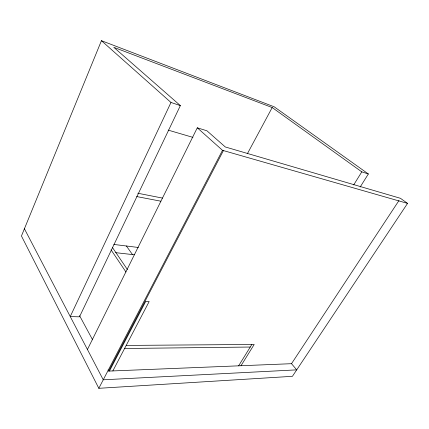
<?xml version="1.0" encoding="UTF-8"?>
<svg xmlns="http://www.w3.org/2000/svg" width="429" height="429" viewBox="0 0 429 429"><rect width="100%" height="100%" fill="white"/><g stroke="black" fill="none" stroke-linecap="round" stroke-linejoin="round"><path stroke-width="0.64" d="M360.178 187.017L368.35 173.97L274.201 106.805L101.437 40.691L21.45 236.004L98.826 388.309L292.412 376.319L407.55 203.394L400.439 198.305L225.305 146.965L206.912 130.781L197.286 127.804L87.436 349.501M101.437 40.691L170.983 102.472L70.243 316.57L79.488 316.833L180.357 105.593L113.798 47.324L272.195 107.545L361.792 171.857L368.35 173.97M98.826 388.309L222.495 150.311L197.286 127.804M24.415 228.759L103.25 379.799L296.712 369.862L291.511 363.69L108.682 371.096L223.445 150.531M109.443 371.064L145.742 301.378L149.158 301.555L112.843 370.924M247.458 153.577L272.195 107.545M238.626 365.83L251.844 344.476M240.985 365.739L254.193 344.46L126.196 345.42M353.673 184.937L361.792 171.857M291.511 363.69L398.97 200.541M124.587 348.493L250.252 347.04M115.68 252.665L134.315 254.778M113.878 244.444L138.358 247.479M136.658 196.557L160.859 201.201M137.8 193.238L162.543 198.101M222.495 150.311L407.55 203.394M168.136 130.105L192.943 137.382M170.983 102.472L180.357 105.593M126.394 245.994L132.373 254.418M112.393 247.442L127.397 269.53M111.036 249.839L125.965 272.007M79.585 315.696L92.61 339.843M108.06 369.932L108.682 371.096"/></g></svg>
